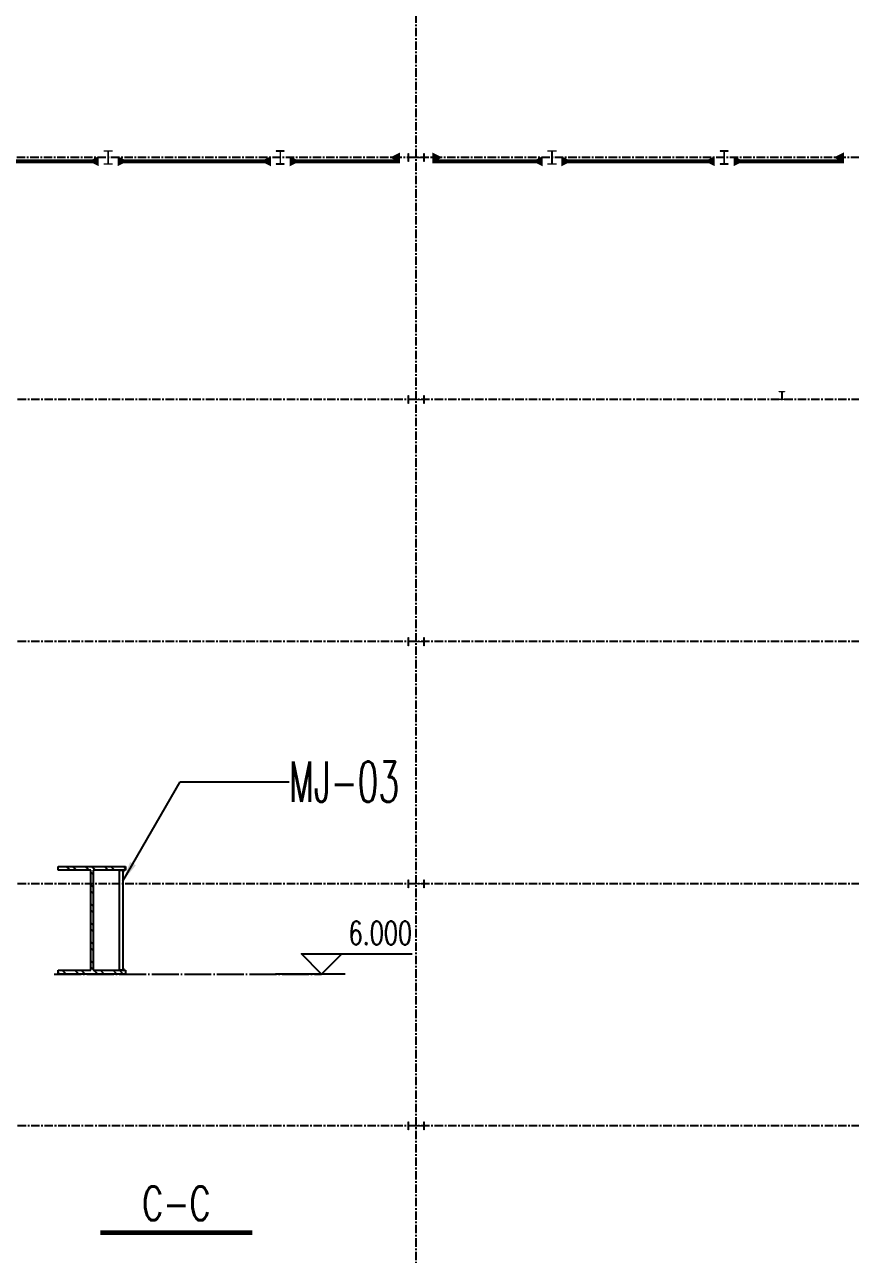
# Model space of a CAD drawing. Extents: x 782294 to 1727252, y -631030 to 17645.
# Drawn here: x 1299147 to 1329845, y -196712 to -150989 of the extents above; entities that cross this region are included whole.
import ezdxf
from ezdxf.enums import TextEntityAlignment as Align

# ---------------------------------------------------------------- set-up
doc = ezdxf.new("R2010")
doc.units = 0
for name, pattern in [('CENTER', [2, 1.25, -0.25, 0.25, -0.25]), ('ZN-CENTER', [2, 1.25, -0.25, 0.25, -0.25]), ('ZN-DOTE', [2.4200000000000004, 2, -0.2, 0.02, -0.2])]:
    doc.linetypes.add(name, pattern=pattern)
for name, color, linetype in [('!ZN3-铝板幕墙-3', 3, 'Continuous'), ('!ZN5-钢材投影-40', 40, 'Continuous'), ('!ZN6-轴线-1', 1, 'ZN-CENTER'), ('20剖面图$0$A-LIN-V', 9, 'Continuous'), ('20剖面图$0$建-墙-填充', 8, 'Continuous'), ('20剖面图$0$建-柱-钢', 9, 'Continuous'), ('3符号', 3, 'Continuous'), ('DIM', 173, 'Continuous'), ('DOTE', 1, 'CENTER'), ('TEXT', 7, 'Continuous'), ('焊缝', 8, 'Continuous'), ('结构轮廓线', 1, 'Continuous')]:
    doc.layers.add(name, color=color, linetype=linetype)
doc.layers.add('S-bea', color=40, linetype='Continuous', lineweight=0)
doc.layers.add('S-col', color=2, linetype='Continuous', lineweight=0)
doc.styles.add('DHTEXT-1', font='romans.shx', dxfattribs={"width": 0.7, "bigfont": 'chinese.shx'})
doc.styles.add('卓越符号', font='ROMANS.shx', dxfattribs={"width": 0.7, "bigfont": 'CHINESE.shx'})
doc.dimstyles.new('ZN50', dxfattribs={"dimscale": 50, "dimtxt": 2.5, "dimasz": 1.5, "dimexe": 1, "dimexo": 2, "dimgap": 0.9, "dimtad": 1, "dimdec": 0, "dimdsep": 46, "dimtxsty": 'DHTEXT-1', "dimblk": 'ARCHTICK', "dimcen": 2.5, "dimclrd": 173, "dimclre": 173, "dimclrt": 7, "dimazin": 2, "dimtfac": 1, "dimtdec": 0, "dimtix": 1, "dimtmove": 2, "dimatfit": 3, "dimfxl": 0, "dimtolj": 1, "dimtzin": 12, "dimarcsym": 0})

# ---------------------------------------------------------------- blocks, each defined once
blk = doc.blocks.new('20250901082728')
at = {"layer": 'DOTE', "ltscale": 250}
for p, q in [((92999.95834201179, -5993.867309220281), (92999.95834201202, 99662.32227753228)), ((133969.242000472, 90000.0000000002), (-8092.241983257001, 90000.0000000002)), ((109499.958342012, 81000.00000000044), (-8092.241983257001, 81000.0000000002)), ((109499.958342012, 72000.00000000067), (-8092.241983257001, 72000.0000000002)), ((109499.958342012, 63000.00000000044), (-8092.241983257001, 63000.00000000044)), ((109499.9583420123, 54000.0000000002), (-8092.241983257001, 54000.0000000002))]:
    blk.add_line(p, q, dxfattribs=at)
blk = doc.blocks.new('20剖面图$0$G$CBF9D2CED')
at = {"layer": '20剖面图$0$建-墙-填充'}
h = blk.add_hatch(dxfattribs=at)
h.set_pattern_fill('金属', color=256, scale=20, style=0)
h.set_pattern_definition([(45, (0, 0), (-35.35533905932738, 35.35533905932738), []), (45, (23.570226, 0), (-35.35533905932738, 35.35533905932738), [])])
h.paths.add_polyline_path([(-125.0019109586719, -300.3089820222813), (-125.0938376015984, -314.309136332362), (-4.040448253042996, -314.0000230160658), (-3.908073402941227, -685.999765088025), (-125.0000004386529, -686.3087473959895), (-125.0019099120982, -700.3089826469659), (125.0000175382011, -700.0280891726143), (125.0000174927991, -686.0280898041674), (3.991642663488165, -685.9999982896843), (4.0083570596762, -314.0000340527622), (125.0083713543136, -314.028123089578), (125.0000142946374, -300.0280890367576)])
at = {"layer": '20剖面图$0$建-柱-钢'}
for p, q in [((-125.0019109586719, -300.3089820222813), (-125.0423592117149, -314.309004880779)), ((-125.0423592117149, -314.309004880779), (-4.040448253042996, -314.0000230160658)), ((125.0000142946374, -300.0280890367576), (-125.0019109586719, -300.3089820222813)), ((-4.040448253042996, -314.0000230160658), (-3.999999857507646, -685.9999998252024)), ((4.000000006752089, -686.0000002298038), (3.959551746957004, -314.0000227231067)), ((3.959551746957004, -314.0000227231067), (124.9595660415944, -314.0281117598643)), ((124.9595660415944, -314.0281117598643), (125.0000142946374, -300.0280890367576)), ((-3.999999857507646, -685.9999998252024), (-125.0019099658821, -686.3089821331087)), ((-125.0019099658821, -686.3089821331087), (-125.0019099120982, -700.3089826469659)), ((-125.0019099120982, -700.3089826469659), (125.0000175382011, -700.0280891726143)), ((125.0000174927991, -686.0280898041674), (4.000000006752089, -686.0000002298038)), ((125.0000175382011, -700.0280891726143), (125.0000174927991, -686.0280898041674))]:
    blk.add_line(p, q, dxfattribs=at)
blk = doc.blocks.new('20250829112545')
at = {"layer": '!ZN5-钢材投影-40', "ltscale": 0.3}
blk.add_lwpolyline([(-10, 0), (-10.00000082459792, -371.9999999269276), (-22.00000082459792, -371.9999999269276), (-22, 0)], close=True, dxfattribs=at)
at = {"layer": '焊缝', "ltscale": 30}
for centre, radius, start, end in [((-10, -6.30825525149703e-09), 5, 270, 0), ((-10, -6.30825525149703e-09), 4, 270, 0), ((-10, -6.30825525149703e-09), 3, 270, 0), ((-10, -6.30825525149703e-09), 2, 270, 0), ((-10, -6.30825525149703e-09), 1, 270, 0), ((-10, -371.9999999206266), 5, 0, 90), ((-10, -371.9999999206266), 4, 0, 90), ((-10, -371.9999999206266), 3, 0, 90), ((-10, -371.9999999206266), 2, 0, 90), ((-10, -371.9999999206266), 1, 0, 90)]:
    blk.add_arc(centre, radius, start, end, dxfattribs=at)
blk = doc.blocks.new('*U24')
at = {"ltscale": 10}
blk.add_line((3.475418460839144, 0), (-6.849329135392864, 0), dxfattribs=at)
blk.add_lwpolyline([(3, 3), (0, 0), (-3, 3), (13.45001028573552, 3)])
at = {"color": 0, "style": '卓越符号', "width": 0.7, "flags": 8}
blk.add_attdef('±0.000', text='', height=3.5, dxfattribs=at).set_placement((13.45001028573552, 4.349999999998545), align=Align.RIGHT)
blk = doc.blocks.new('*U28')
at = {"const_width": 0.7}
blk.add_lwpolyline([(-11.29036896877003, 0), (11.29036896877003, 0)], dxfattribs=at)
at = {"color": 0, "style": '卓越符号', "width": 0.7, "flags": 8}
blk.add_attdef('图名', text='', height=5, dxfattribs=at).set_placement((0, 1.846808510639676), align=Align.CENTER)
blk.add_attdef('比例', (14.0903689687693, 1.846808510639676), '', height=4, dxfattribs=at)
blk = doc.blocks.new('_ArchTick')
at = {"color": 0, "linetype": 'ByBlock', "const_width": 0.4}
blk.add_lwpolyline([(-0.5, -0.5), (0.5, 0.5)], dxfattribs=at)
blk = doc.blocks.new('20250922143512')
at = {"layer": 'S-col'}
blk.add_lwpolyline([(-0.3749999996794031, -0.1875000000006821), (-0.3749999996794031, 0.1874999999993179), (-0.3599999996793031, 0.1874999999993179), (-0.3599999996793031, 0.004999999999199645), (0.3600000003207242, 0.004999999999199645), (0.3600000003207242, 0.1874999999993179), (0.3750000003205969, 0.1874999999993179), (0.3750000003205969, -0.1875000000006821), (0.3600000003207242, -0.1875000000006821), (0.3600000003207242, -0.00500000000079126), (-0.3599999996793031, -0.00500000000079126), (-0.3599999996793031, -0.1875000000006821)], close=True, dxfattribs=at)
blk = doc.blocks.new('A$Ccfb95ebe')
at = {"layer": 'S-bea'}
for points in [[(92399.99961176072, 89999.99921855633, 375.0000000000001, 0, 0), (92024.99961176072, 89999.99921855633, 375.0000000000001, 0, 0)], [(92399.9996117606, 89999.99921855627, 375.0000000000001, 0, 0), (92024.9996117606, 89999.99921855627, 375.0000000000001, 0, 0)], [(93599.99961176037, 89999.99921855633, 375.0000000000001, 0, 0), (93974.99961176037, 89999.99921855633, 375.0000000000001, 0, 0)], [(108899.9996117606, 89999.99921855627, 375.0000000000001, 0, 0), (108524.9996117606, 89999.99921855627, 375.0000000000001, 0, 0)], [(81200.00000176893, 89862.99921855619, 375, 0, 0), (80825.00000176893, 89862.99921855619, 375, 0, 0)], [(81900.00000176928, 89862.99921855619, 375, 0, 0), (82275.00000176928, 89862.99921855619, 375, 0, 0)], [(87599.99999823084, 89862.99921855619, 375, 0, 0), (87224.99999823084, 89862.99921855619, 375, 0, 0)], [(88299.99999823119, 89862.99921855619, 375, 0, 0), (88674.99999823119, 89862.99921855619, 375, 0, 0)], [(97700.00000176893, 89862.99921855607, 375, 0, 0), (97325.00000176893, 89862.99921855607, 375, 0, 0)], [(98400.00000176928, 89862.99921855607, 375, 0, 0), (98775.00000176928, 89862.99921855607, 375, 0, 0)], [(104099.9999982308, 89862.99921855607, 375, 0, 0), (103724.9999982308, 89862.99921855607, 375, 0, 0)], [(104799.9999982312, 89862.99921855607, 375, 0, 0), (105174.9999982312, 89862.99921855607, 375, 0, 0)]]:
    blk.add_lwpolyline(points, format="xyseb", dxfattribs=at)
at = {"layer": 'S-bea', "const_width": 150}
for points in [[(77099.99961176026, 89862.99921855616), (81200.00000176905, 89862.99921855613)], [(81900.00000176905, 89862.99921855613), (87599.99999823095, 89862.99921855607)], [(88299.99999823095, 89862.99921855607), (92399.9996117606, 89862.99921855604)], [(93599.99961176049, 89862.99921855616), (97700.00000176905, 89862.99921855613)], [(98400.00000176905, 89862.99921855613), (104099.999998231, 89862.99921855607)], [(104799.999998231, 89862.99921855607), (108899.9996117608, 89862.99921855604)]]:
    blk.add_lwpolyline(points, dxfattribs=at)
at = {"layer": 'S-col'}
for points in [[(81700.00000176905, 89749.99999999994), (81400.00000176905, 89749.99999999994), (81400.00000176905, 89761.99999999994), (81546.00000176905, 89761.99999999994), (81546.00000176905, 90237.99999999994), (81400.00000176905, 90237.99999999994), (81400.00000176905, 90249.99999999994), (81700.00000176905, 90249.99999999994), (81700.00000176905, 90237.99999999994), (81554.00000176905, 90237.99999999994), (81554.00000176905, 89761.99999999994), (81700.00000176905, 89761.99999999994)], [(87799.99999823095, 89749.99999999994), (88099.99999823095, 89749.99999999994), (88099.99999823095, 89761.99999999994), (87953.99999823095, 89761.99999999994), (87953.99999823095, 90237.99999999994), (88099.99999823095, 90237.99999999994), (88099.99999823095, 90249.99999999994), (87799.99999823095, 90249.99999999994), (87799.99999823095, 90237.99999999994), (87945.99999823095, 90237.99999999994), (87945.99999823095, 89761.99999999994), (87799.99999823095, 89761.99999999994)], [(98200.00000176905, 89749.99999999983), (97900.00000176905, 89749.99999999983), (97900.00000176905, 89761.99999999983), (98046.00000176905, 89761.99999999983), (98046.00000176905, 90237.99999999983), (97900.00000176905, 90237.99999999983), (97900.00000176905, 90249.99999999983), (98200.00000176905, 90249.99999999983), (98200.00000176905, 90237.99999999983), (98054.00000176905, 90237.99999999983), (98054.00000176905, 89761.99999999983), (98200.00000176905, 89761.99999999983)], [(104299.999998231, 89749.99999999983), (104599.999998231, 89749.99999999983), (104599.999998231, 89761.99999999983), (104453.999998231, 89761.99999999983), (104453.999998231, 90237.99999999983), (104599.999998231, 90237.99999999983), (104599.999998231, 90249.99999999983), (104299.999998231, 90249.99999999983), (104299.999998231, 90237.99999999983), (104445.999998231, 90237.99999999983), (104445.999998231, 89761.99999999983), (104299.999998231, 89761.99999999983)], [(106500.0000073744, 81300.00000000026), (106700.0000073744, 81300.00000000026), (106700.0000073744, 81288.00000000026), (106604.0000073744, 81288.00000000026), (106604.0000073744, 81012.00000000026), (106700.0000073744, 81012.00000000026), (106700.0000073744, 81000.00000000026), (106500.0000073744, 81000.00000000026), (106500.0000073744, 81012.00000000026), (106596.0000073744, 81012.00000000026), (106596.0000073744, 81288.00000000026), (106500.0000073744, 81288.00000000026)]]:
    blk.add_lwpolyline(points, close=True, dxfattribs=at)
at = {"layer": 'S-col', "xscale": 800.0000000000005, "yscale": 800.0000000000005, "zscale": 800.0000000000005}
for p in [(93000.00000737421, 90000.00000381528), (92999.99999974482, 81000.00000381528), (93000.00000737421, 72000.00000000058), (93000.00000737421, 63000.00000381528), (92999.99999974482, 54000.00000381528)]:
    blk.add_blockref('20250922143512', p, dxfattribs=at)
blk = doc.blocks.new('20250904100728')
at = {"layer": '!ZN6-轴线-1', "color": 1, "linetype": 'ZN-DOTE', "ltscale": 50}
blk.add_line((-136.2103480580263, -13.99999983227463), (857.9079440780915, -13.99999983227463), dxfattribs=at)
at = {"layer": '20剖面图$0$A-LIN-V', "xscale": -1}
blk.add_blockref('20剖面图$0$G$CBF9D2CED', (4.000000006752089, 686.0000002298038), dxfattribs=at)
at = {"layer": '20剖面图$0$A-LIN-V', "ltscale": 30}
blk.add_blockref('20250829112545', (129.0000014919788, 372.0000003061723), dxfattribs=at)
at = {"layer": '3符号', "color": 7}
ref = blk.add_blockref('*U24', (857.9079440780915, -13.99999983227463), dxfattribs=dict(at, xscale=25, yscale=25, zscale=25))
ref.add_attrib('±0.000', '6.000', dxfattribs={"layer": '0', "color": 0, "height": 87.5, "style": '卓越符号', "width": 0.7}).set_placement((1194.158201221377, 94.75000016769627), align=Align.RIGHT)
ref = blk.add_blockref('*U28', (317.4888403734658, -975.49675603988), dxfattribs=dict(at, xscale=25, yscale=25, zscale=25))
ref.add_attrib('图名', 'C-C', dxfattribs={"layer": '0', "color": 0, "height": 125, "style": '卓越符号', "width": 0.7}).set_placement((317.4888403734658, -929.3265432738845), align=Align.CENTER)
at = {"layer": 'TEXT', "ltscale": 500, "style": 'DHTEXT-1', "width": 0.6}
blk.add_text('MJ-03', height=150, dxfattribs=at).set_placement((737.2220236533321, 700.5926495438034), align=Align.MIDDLE_LEFT)
at = {"layer": 'DIM', "color": 1}
blk.add_leader([(119.0000014021061, 331.4749369267665), (332.1102121442091, 700.5926495438034), (737.2220236533321, 700.5926495438034)], dimstyle='ZN50', dxfattribs=at)

msp = doc.modelspace()

# ---------------------------------------------------------------- block references
at = {"layer": '!ZN3-铝板幕墙-3', "ltscale": 1750}
msp.add_blockref('A$Ccfb95ebe', (1220701.366458709, -245931.1713761501), dxfattribs=at)
at = {"ltscale": 2000}
msp.add_blockref('20250901082728', (1220701.366458709, -245931.1713761501), dxfattribs=at)
at = {"layer": '结构轮廓线', "ltscale": 500, "xscale": 10, "yscale": 10, "zscale": 10}
msp.add_blockref('20250904100728', (1301610.019306302, -186147.4372230493), dxfattribs=at)

doc.saveas('drawing.dxf')
